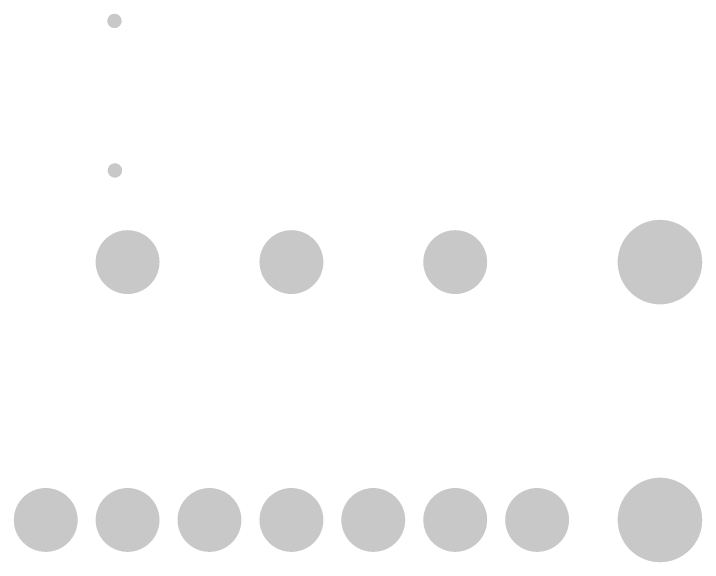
# Model space of a CAD drawing. Header units: inches. Extents: x -10 to 237, y -10 to 218.
# Drawn here: x 172.02 to 188.83, y 6.75 to 20.15 of the extents above; entities that cross this region are included whole.
import ezdxf

# ---------------------------------------------------------------- set-up
doc = ezdxf.new("R2010")
doc.units = ezdxf.units.IN
doc.header["$MEASUREMENT"] = 0
doc.layers.get('0').update_dxf_attribs({"color": 1})
doc.layers.add('1_DRL', color=12, linetype='Continuous')
doc.layers.add('3_GBS', color=52, linetype='Continuous')

# ---------------------------------------------------------------- blocks, each defined once
blk = doc.blocks.new('D11ROUND0_35001X0_35001')
at = {"const_width": 0.175005}
blk.add_lwpolyline([(0.087502, 0, 1), (-0.087502, 0, 1), (0.087502, 0)], format="xyb", dxfattribs=at)
blk = doc.blocks.new('D13ROUND1_1X1_1')
at = {"const_width": 0.55}
blk.add_lwpolyline([(0.275, 0, 1), (-0.275, 0, 1), (0.275, 0)], format="xyb", dxfattribs=at)
blk = doc.blocks.new('D14ROUND1_4X1_4')
at = {"const_width": 0.7}
blk.add_lwpolyline([(0.35, 0, 1), (-0.35, 0, 1), (0.35, 0)], format="xyb", dxfattribs=at)
blk = doc.blocks.new('D72ROUND2_06499X2_06499')
at = {"const_width": 1.032495}
blk.add_lwpolyline([(0.516247, 0, 1), (-0.516247, 0, 1), (0.516247, 0)], format="xyb", dxfattribs=at)
blk = doc.blocks.new('D74ROUND1_5605X1_5605')
at = {"const_width": 0.78025}
blk.add_lwpolyline([(0.390125, 0, 1), (-0.390125, 0, 1), (0.390125, 0)], format="xyb", dxfattribs=at)

msp = doc.modelspace()

# ---------------------------------------------------------------- block references
at = {"layer": '1_DRL'}
for name, p in [('D11ROUND0_35001X0_35001', (174.47461, 19.97202)), ('D11ROUND0_35001X0_35001', (174.48477, 16.3195)), ('D13ROUND1_1X1_1', (174.79465, 14.08176)), ('D13ROUND1_1X1_1', (178.79515, 14.08176)), ('D13ROUND1_1X1_1', (182.79565, 14.08176)), ('D14ROUND1_4X1_4', (187.79437, 14.08176)), ('D14ROUND1_4X1_4', (187.79437, 7.78256)), ('D13ROUND1_1X1_1', (172.79567, 7.78256)), ('D13ROUND1_1X1_1', (174.79465, 7.78256)), ('D13ROUND1_1X1_1', (176.79363, 7.78256)), ('D13ROUND1_1X1_1', (178.79515, 7.78256)), ('D13ROUND1_1X1_1', (180.79413, 7.78256)), ('D13ROUND1_1X1_1', (182.79565, 7.78256)), ('D13ROUND1_1X1_1', (184.79463, 7.78256))]:
    msp.add_blockref(name, p, dxfattribs=at)
at = {"layer": '3_GBS'}
for name, p in [('D72ROUND2_06499X2_06499', (187.79437, 14.08176)), ('D74ROUND1_5605X1_5605', (174.79465, 14.08176)), ('D74ROUND1_5605X1_5605', (178.79515, 14.08176)), ('D74ROUND1_5605X1_5605', (182.79565, 14.08176)), ('D72ROUND2_06499X2_06499', (187.79437, 7.78256)), ('D74ROUND1_5605X1_5605', (172.79567, 7.78256)), ('D74ROUND1_5605X1_5605', (174.79465, 7.78256)), ('D74ROUND1_5605X1_5605', (176.79363, 7.78256)), ('D74ROUND1_5605X1_5605', (178.79515, 7.78256)), ('D74ROUND1_5605X1_5605', (180.79413, 7.78256)), ('D74ROUND1_5605X1_5605', (182.79565, 7.78256)), ('D74ROUND1_5605X1_5605', (184.79463, 7.78256))]:
    msp.add_blockref(name, p, dxfattribs=at)

doc.saveas('drawing.dxf')
